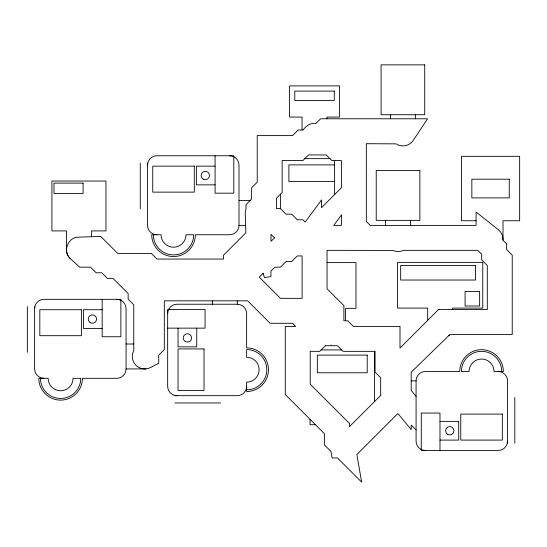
<?xml version="1.0" encoding="UTF-8"?>
<svg xmlns="http://www.w3.org/2000/svg" width="547" height="547" viewBox="0 0 547 547"><rect width="100%" height="100%" fill="white"/><g stroke="black" fill="none" stroke-linecap="round" stroke-linejoin="round"><path stroke-width="0.82" d="M503.001 239.976L503.021 220.756L519.65 220.756L519.65 156.326L461.456 156.326L461.456 220.756L476.068 220.756M416.082 429.949L411.221 425.094L411.221 429.634L397.881 413.498L356.863 454.516L361.649 482.139L337.472 457.962L332.145 457.962L331.024 451.514L324.556 445.046L324.556 433.819L285.274 394.537L285.274 326.402L295.695 326.402L292.577 323.284L270.136 323.284L247.688 300.836L164.312 300.836L164.312 349.649L158.705 355.256L158.705 363.181L150.651 367.481A12.472 12.472 0 0 1 133.256 351.707L133.762 350.641L133.762 304.754L128.148 299.141L128.148 293.534L113.01 278.389L107.397 278.389L101.783 272.775L96.176 272.775L90.563 267.168L79.671 267.168L70.536 258.834C62.208 252.01 67.78 236.94 78.542 237.159L100.73 236.448L117.728 253.446L151.396 253.446L157.01 259.059L223.545 259.059L223.545 255.141L245.835 232.858L245.227 212.947L245.993 208.639L245.993 204.64L251.606 199.026L251.606 187.806L257.22 182.192L257.22 135.608L292.577 135.608L298.19 129.995L303.12 129.995C305.862 125.728 310.833 122.658 316.009 123.403L320.638 118.774L427.569 118.774L413.306 140.326A12.472 12.472 0 0 1 396.021 143.847L366.333 143.711L366.333 221.473L370.251 225.391L476.068 225.391L476.068 212.017L498.317 229.699A12.472 12.472 0 0 1 503.021 239.271L502.987 240.283L506.618 243.921L506.618 249.528L512.231 255.141L512.231 334.504L449.935 334.504L411.221 372.206L411.221 390.496L416.082 396.377M449.313 335.229L448.916 335.653M145.994 368.89L126.07 368.952A9.354 9.354 0 0 1 116.723 378.305L82.426 378.305A21.825 21.825 0 0 1 60.601 400.124A21.825 21.825 0 0 1 38.782 378.305L48.136 378.305A12.472 12.472 0 0 0 60.601 390.777A12.472 12.472 0 0 0 73.072 378.305L80.765 378.305A20.157 20.157 0 0 1 60.601 398.462A20.157 20.157 0 0 1 40.444 378.305M304.802 158.651L329.971 158.651M334.614 164.886L288.891 164.886L288.891 181.515L334.614 181.515M215.094 166.158L196.387 166.158L196.387 184.859L215.094 184.859M238.998 200.448L250.184 200.448M153.365 234.745A20.157 20.157 0 0 0 173.529 254.902A20.157 20.157 0 0 0 193.686 234.745L185.994 234.745A12.472 12.472 0 0 1 173.529 247.21A12.472 12.472 0 0 1 161.057 234.745L151.704 234.745A21.825 21.825 0 0 0 173.529 256.564A21.825 21.825 0 0 0 195.347 234.745L229.644 234.745A9.354 9.354 0 0 0 238.998 225.391L245.603 225.391M327.051 262.615L355.974 262.615L355.974 308.337L345.581 308.337L345.581 320.788M246.635 389.867A20.157 20.157 0 0 0 266.799 369.704A20.157 20.157 0 0 0 246.635 349.547L246.635 357.232A12.472 12.472 0 0 1 259.107 369.704A12.472 12.472 0 0 1 246.635 382.175L246.635 391.529A21.825 21.825 0 0 0 268.461 369.704A21.825 21.825 0 0 0 246.635 347.878L246.635 313.588A9.354 9.354 0 0 0 237.282 304.235L177.009 304.235A9.354 9.354 0 0 0 167.655 313.588M102.173 309.718L83.465 309.718L83.465 328.426L102.173 328.426M167.655 328.138L205.07 328.138L205.07 309.431L167.655 309.431L167.655 386.332A9.354 9.354 0 0 0 177.009 395.686M126.07 344.008L133.762 344.008M321.164 349.916L341.663 349.916M411.221 380.856L416.082 380.856A9.354 9.354 0 0 1 425.436 371.502L459.733 371.502A21.825 21.825 0 0 1 481.551 349.677A21.825 21.825 0 0 1 503.377 371.502L494.023 371.502A12.472 12.472 0 0 0 481.551 359.03A12.472 12.472 0 0 0 469.08 371.502L461.394 371.502A20.157 20.157 0 0 1 481.551 351.338A20.157 20.157 0 0 1 501.715 371.502M174.931 395.686L237.282 395.686A9.354 9.354 0 0 0 246.635 386.332M174.931 402.961L220.66 402.961M439.986 421.381L458.694 421.381L458.694 440.089L439.986 440.089M315.475 424.739L310.067 424.739L310.067 419.33M70.269 258.574L69.907 258.198M69.435 257.678L69.107 257.275M68.69 256.714L68.409 256.269M68.047 255.675L67.807 255.21M67.507 254.574L67.308 254.088M67.076 253.432L66.932 252.926M66.761 252.249L66.666 251.736M66.563 251.046L66.515 250.519M66.481 249.822L66.474 230.916L51.924 230.916L51.924 181.036L105.961 181.036L105.961 230.916L91.411 230.916L91.411 236.748M514.809 397.478L514.809 443.2M507.534 443.2L507.534 380.856A9.354 9.354 0 0 0 498.18 371.502M452.615 309.568L452.615 308.091L482.755 308.091L482.755 262.369L397.539 262.369L397.539 308.091L427.679 308.091L427.679 320.371M439.986 450.475L439.986 413.067L421.279 413.067L421.279 450.475L498.18 450.475A9.354 9.354 0 0 0 507.534 441.128M416.082 380.856L416.082 441.128A9.354 9.354 0 0 0 425.436 450.475M415.378 114.74L415.378 118.774M410.517 220.373L410.517 225.391M390.435 114.74L390.435 118.774M385.58 220.373L385.58 225.391M374.497 351.338L374.497 401.607M334.614 160.544L334.614 194.575M327.003 118.774L327.003 117.072L339.475 117.072L339.475 85.9L289.595 85.9L289.595 117.072L302.06 117.072L302.06 129.995M280.577 194.103L280.577 208.674M238.998 225.391L238.998 165.119A9.354 9.354 0 0 0 229.644 155.765M237.282 300.836L237.282 304.235M215.094 155.765L215.094 193.173L233.801 193.173L233.801 155.765L156.9 155.765A9.354 9.354 0 0 0 147.546 165.119M212.345 300.836L212.345 304.235M196.756 328.138L196.756 346.839L178.048 346.839L178.048 328.138M147.546 163.04L147.546 225.391A9.354 9.354 0 0 0 156.9 234.745M140.271 163.04L140.271 208.763M126.07 368.952L126.07 308.679A9.354 9.354 0 0 0 116.723 299.325M102.173 299.325L102.173 336.74L120.873 336.74L120.873 299.325L43.979 299.325A9.354 9.354 0 0 0 34.625 308.679M34.625 306.6L34.625 368.952A9.354 9.354 0 0 0 43.979 378.305M27.35 306.6L27.35 352.323M321.438 200.093L305.171 222.041L302.908 219.778L297.301 219.778L291.688 214.171L286.074 214.171L280.461 208.557L276.543 208.557L276.543 198.137L282.156 192.523L282.156 160.544L302.908 160.544L308.522 154.938L326.251 154.938L331.858 160.544L341.39 160.544L341.39 187.806L321.438 207.757L321.438 200.093M341.39 215.06L333.732 225.391L341.39 225.391L341.39 215.06M274.498 237.863L271.045 241.316L270.936 234.301L274.498 237.863M263.128 273.281L259.264 277.144L280.461 298.341L302.108 298.341L302.108 255.941L297.301 255.941L291.688 261.555L286.074 261.555L280.461 267.168L274.854 267.168L270.936 271.086L270.936 276.597L264.44 277.568L263.128 273.281M325.356 345.731L319.742 351.338L310.217 351.338L310.217 384.206L349.499 423.487L349.499 426.605L381.115 394.982L380.671 394.537L380.671 377.703L375.057 372.09L375.057 351.338L343.085 351.338L337.472 345.731L331.858 345.731L331.181 345.054L330.388 345.731L325.356 345.731M438.482 309.568L400.001 348.042L400.001 326.402L353.417 326.402L347.803 320.788L343.899 320.788L343.885 305.643L327.051 288.809L327.051 250.335L392.883 250.43A12.472 12.472 0 0 0 402.421 250.752L403.406 250.335L477.763 250.335L481.681 254.252L481.681 259.859L487.295 265.473L487.295 309.568L438.482 309.568M424.725 64.861L381.081 64.861L381.081 114.74L424.725 114.74L424.725 64.861M334.279 91.089L294.792 91.089L294.792 100.443L334.279 100.443L334.279 91.089M194.308 166.158L152.743 166.158L152.743 192.134L194.308 192.134L194.308 166.158M419.87 170.493L376.227 170.493L376.227 220.373L419.87 220.373L419.87 170.493M509.257 179.19L471.849 179.19L471.849 197.898L509.257 197.898L509.257 179.19M83.096 183.115L54.003 183.115L54.003 193.508L83.096 193.508L83.096 183.115M475.48 265.486L400.657 265.486L400.657 280.03L475.48 280.03L475.48 265.486M479.637 291.462L465.087 291.462L465.087 306.012L479.637 306.012L479.637 291.462M81.387 309.718L39.822 309.718L39.822 335.701L81.387 335.701L81.387 309.718M204.031 348.918L178.048 348.918L178.048 390.49L204.031 390.49L204.031 348.918M367.222 355.112L317.342 355.112L317.342 372.781L367.222 372.781L367.222 355.112M502.337 414.106L460.765 414.106L460.765 440.089L502.337 440.089L502.337 414.106M203.245 179.108A4.157 4.157 0 0 0 209.48 175.512A4.157 4.157 0 0 0 203.245 171.908A4.157 4.157 0 0 0 203.245 179.108M447.678 434.332A4.157 4.157 0 0 0 453.907 430.735A4.157 4.157 0 0 0 447.678 427.132A4.157 4.157 0 0 0 447.678 434.332M90.323 322.668A4.157 4.157 0 0 0 96.559 319.072A4.157 4.157 0 0 0 90.323 315.469A4.157 4.157 0 0 0 90.323 322.668M185.324 341.506A4.157 4.157 0 0 0 191.559 337.902A4.157 4.157 0 0 0 185.324 334.306A4.157 4.157 0 0 0 185.324 341.506"/></g></svg>
